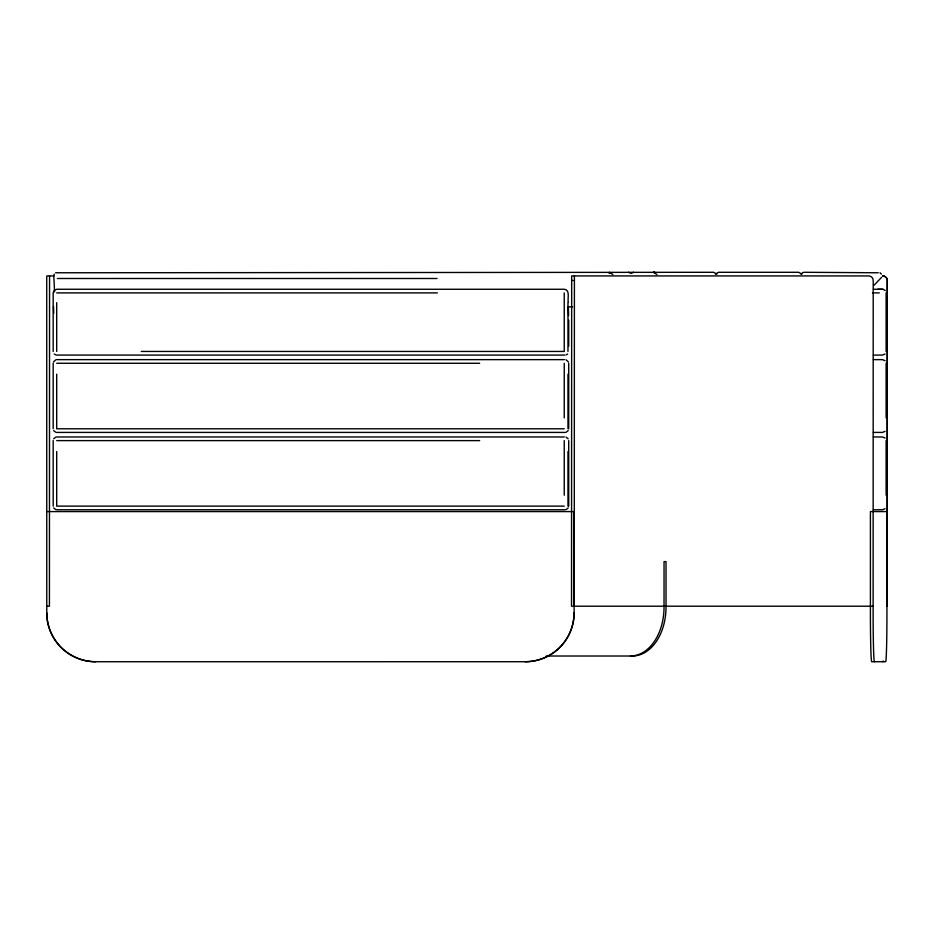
<?xml version="1.0" encoding="UTF-8"?>
<svg xmlns="http://www.w3.org/2000/svg" width="934" height="934" viewBox="0 0 934 934"><rect width="100%" height="100%" fill="white"/><g stroke="black" fill="none" stroke-linecap="round" stroke-linejoin="round"><path stroke-width="1.4" d="M873.208 606.213L571.526 606.213L571.678 275.927L868.655 275.927A4.553 4.553 0 0 1 873.208 280.469L873.127 612.821A48.883 1.284 -90 0 0 874.411 661.727M574.41 275.927L574.247 606.213M49.56 275.927L49.432 606.213L46.7 606.213M53.927 274.981L54.289 274.106M53.425 361.983L55.865 359.753M881.591 277.316L873.979 285.325M53.647 438.793L55.865 437.1M568.222 430.609L566.016 432.302M715.432 274.106L718.573 272.284L798.663 272.284L801.816 274.106M568.222 507.944L566.016 509.637M800.928 274.106L803.135 272.401M567.65 354.021L566.413 354.803M885.058 354.021L882.478 355.083L873.383 355.083M885.058 431.356L882.478 432.419L873.383 432.419M885.058 508.703L882.478 509.766L873.383 509.766M55.62 272.775L713.704 272.284L716.845 274.106M633.614 272.284L631.045 273.347L628.477 272.284M804.081 272.284L878.264 272.775M53.962 275.927L46.84 275.927L46.723 277.947L46.77 612.821A48.883 48.872 -90 0 0 95.56 661.727L525.282 661.716A48.883 48.872 -90 0 0 574.13 612.821L574.071 511.587L46.7 511.587M57.371 278.495L437.03 278.495M571.526 280.469L573.336 280.469M873.395 289.26L883.05 289.307L885.245 290.532M56.705 292.902L437.357 292.902M872.484 292.902L879.303 292.902M567.895 306.854L572.577 306.854M141.291 351.441L564.241 351.441L564.241 292.902M56.799 355.083L565.07 355.083M56.799 359.637L564.346 359.637M873.383 359.637L882.478 359.637L885.058 360.699M56.705 363.268L479.656 363.268M564.241 428.788L56.705 428.788L56.705 374.195M56.799 432.419L565.07 432.419M56.799 436.972L564.346 436.972M873.383 436.972L882.478 436.972L885.058 438.034M56.705 440.614L479.656 440.614M564.241 506.123L56.705 506.123L56.705 451.531M56.799 509.766L565.07 509.766M546.238 656.018L632.388 656.018A48.895 33.636 -90 0 0 666.024 607.123L666.024 561.626L664.039 561.626L664.039 607.123A48.895 33.636 90 0 1 630.403 656.018M877.937 289.26L883.05 289.307M609.47 272.284L612.832 274.526M654.839 272.565L653.555 272.284L654.862 272.565L653.555 272.284L654.22 272.401M653.555 272.284L656.917 274.526M566.016 359.753L568.456 361.983M566.016 437.1L568.222 438.793M55.865 354.955L54.23 354.021M55.865 432.302L53.647 430.609M55.865 509.637L53.647 507.944M608.489 272.565L609.668 273.347M880.05 272.775L881.381 274.106M54.569 291.852L53.81 275.927M568.222 301.997C567.44 298.413 570.335 289.867 564.346 289.271L56.799 289.26L54.23 290.322L53.168 292.902L53.168 351.441M568.351 306.55L568.596 315.645M53.53 306.55L53.717 313.369M886.121 292.902L886.121 351.441M886.121 363.268L886.121 417.86M886.121 440.614L886.121 495.207M568.713 320.199L568.713 346.234M568.713 363.268L568.713 428.788M568.713 440.614L568.713 506.123M567.977 302.651L567.977 351.441M567.977 374.195L567.977 428.788M567.977 451.531L567.977 506.123M564.241 363.268L564.241 417.86M564.241 440.614L564.241 495.207M56.705 302.651L56.705 351.441M53.168 363.268L53.168 428.788M53.168 440.614L53.168 506.123M574.06 612.821A48.883 48.872 -90 0 1 525.2 661.727M95.63 661.727A48.883 48.872 90 0 1 46.782 612.821M883.167 660.91A48.895 1.284 90 0 1 882.934 661.727M882.747 275.927A4.553 4.553 0 0 1 887.3 280.469L887.23 606.213L887.277 280.469A4.553 4.553 0 0 0 882.677 275.927M886.938 511.587L870.406 511.587L870.406 612.821A48.883 1.284 -90 0 0 871.679 661.727L885.666 661.716A48.883 1.284 90 0 0 886.938 612.821L886.938 511.587M699.659 272.401L699.659 272.401"/></g></svg>
